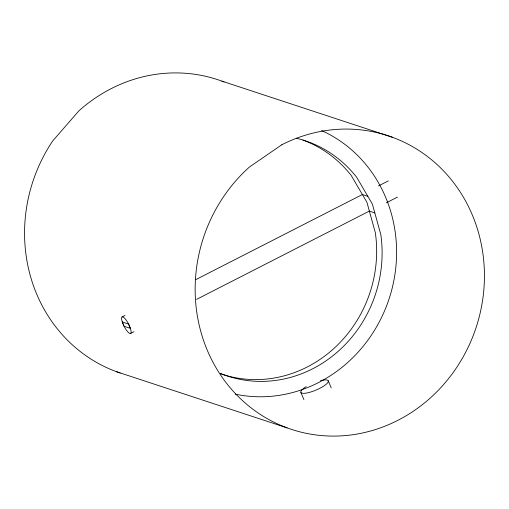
<?xml version="1.0" encoding="UTF-8"?>
<svg xmlns="http://www.w3.org/2000/svg" width="509" height="509" viewBox="0 0 509 509"><rect width="100%" height="100%" fill="white"/><g stroke="black" fill="none" stroke-linecap="round" stroke-linejoin="round"><path stroke-width="0.76" d="M122.122 316.903L124.934 315.465M378.505 185.925L388.316 180.911M195.952 279.556L362.383 194.527L367.842 196.328M196.557 299.375L369.356 211.095L374.815 212.896M130.552 333.465L134.071 331.671M386.236 202.843L397.446 197.117M221.886 81.128L392.458 137.277M116.542 371.723L287.114 427.872M328.222 380.77L331.238 387.928M300.889 392.458L303.905 399.61M224.062 81.949A154.558 143.538 -71.8 0 0 78.876 110.854L52.713 140.942A154.558 143.538 -71.8 0 0 120.2 373.008M320.524 380.624A14.869 3.773 -22.8 0 1 325.894 384.511A14.869 3.773 -22.8 0 1 305.044 393.266A14.869 3.773 -22.8 0 1 306.202 386.636M296.257 138.206A123.897 115.059 -71.8 0 1 356.72 177.336L372.378 204.077L380.796 234.509A123.897 115.059 -71.8 0 1 337.009 352.349A123.897 115.059 -71.8 0 1 220.27 373.383M302.925 140.07A123.897 115.059 -71.8 0 1 351.261 175.541L366.919 202.277L375.337 232.715A123.897 115.059 -71.8 0 1 220.702 373.803M321.65 130.578A139.383 129.439 -71.8 0 1 389.175 298.605A139.383 129.439 -71.8 0 1 235.311 394.163M281.77 144.791L249.455 167.003A154.558 143.538 -71.8 0 0 275.573 422.998A154.558 143.538 -71.8 0 0 484.396 279.454A154.558 143.538 -71.8 0 0 281.77 144.791M128.599 324.08L122.275 322A9.289 2.513 62.9 0 1 122.847 316.903A9.289 2.513 62.9 0 1 128.599 324.08L130.399 328.369A9.289 2.513 62.9 0 1 129.827 333.471A9.289 2.513 62.9 0 1 124.075 326.288L122.275 322L124.075 326.288L130.399 328.369L128.599 324.08"/></g></svg>
